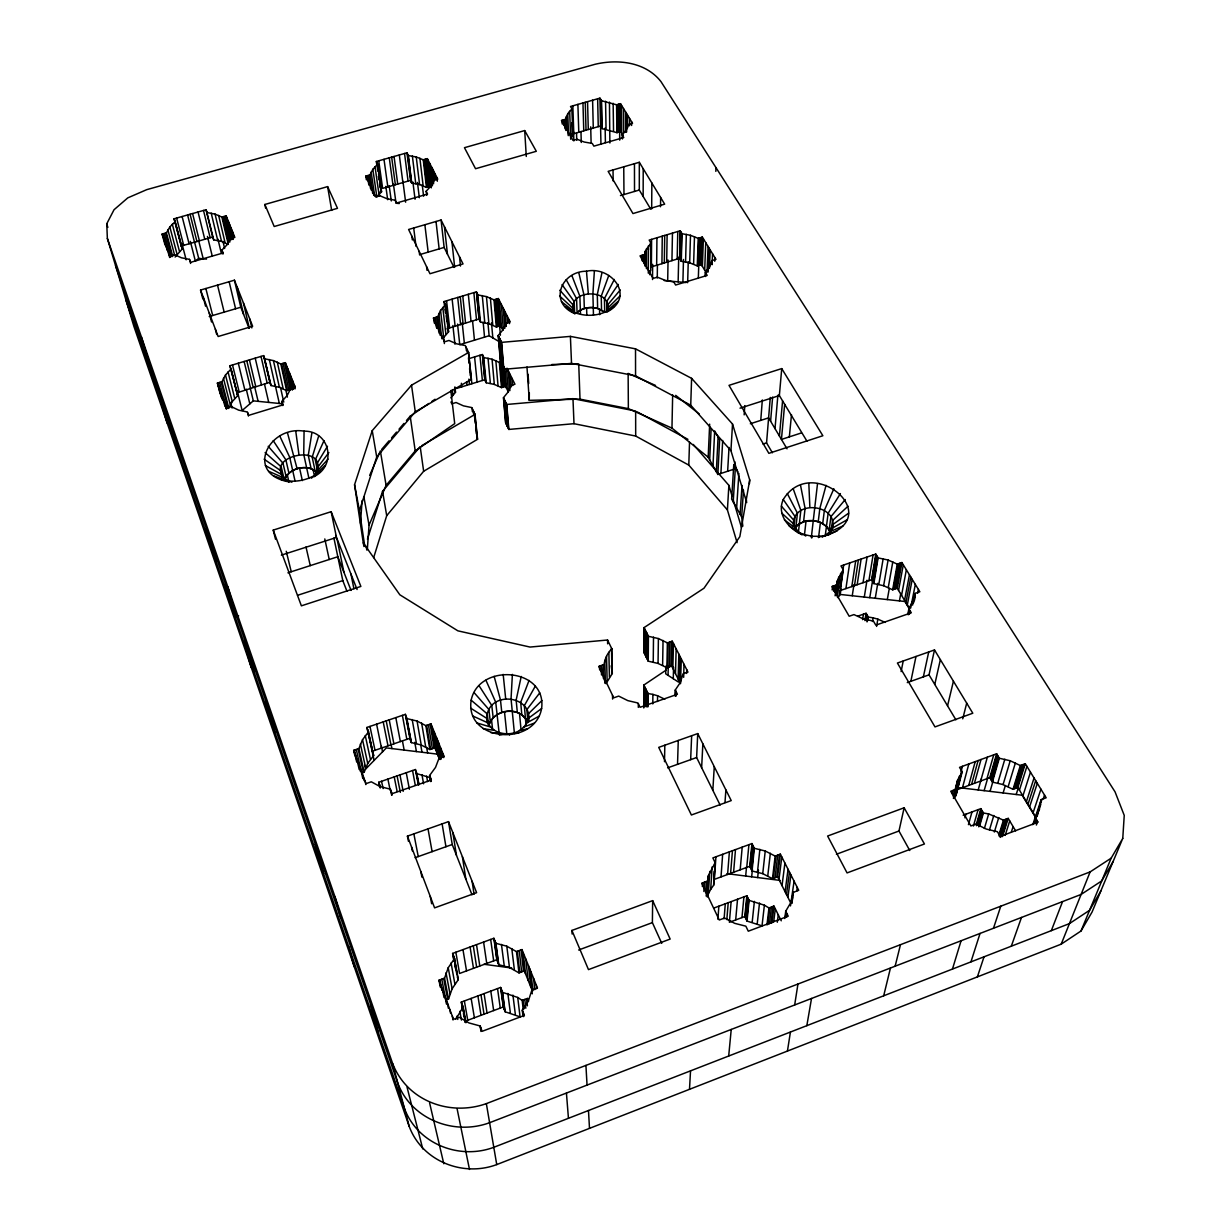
<?xml version="1.0" encoding="UTF-8"?>
<svg xmlns="http://www.w3.org/2000/svg" width="1231" height="1231" viewBox="0 0 1231 1231"><rect width="100%" height="100%" fill="white"/><g stroke="black" fill="none" stroke-linecap="round" stroke-linejoin="round"><path stroke-width="1.5" d="M650.722 209.132L639.304 190.036L639.32 162.277L608.145 171.355L632.965 213.563L664.663 204.161L639.32 162.277M642.12 260.726L642.12 255.248M643.151 196.452L643.213 168.724M643.551 262.126L643.567 254.802M644.198 263.757L645.09 251.493L650.907 243.046L649.168 240.091L680.189 230.797L681.974 233.721L681.297 261.264L689.683 262.834L697.269 265.896L701.347 264.65L702.347 237.121L698.208 238.368L690.499 235.29L681.974 233.721M645.044 266.142L645.09 251.493M643.782 707.979L643.859 685.036L666.186 670.064M644.075 627.595L643.982 652.568L648.245 661.185L658.046 663.432L666.879 667.725L671.664 666.063L672.28 641.197L667.387 642.874L658.4 638.55L648.414 636.289L644.075 627.595L703.978 588.233L739.831 536.67L749.71 479.905L732.522 424.049L691.607 378.348L635.519 348.85L570.399 336.386L501.617 342.356L498.201 335.524L503.079 329.677L505.818 323.184L510.173 321.86L498.34 298.533L494 299.841L486.46 296.594L477.936 294.948L476.397 291.87L444.022 301.564L444.437 305.18M644.121 706.763L644.213 685.744M644.336 653.292L644.444 628.318M646.429 268.65L646.506 248.508M644.875 706.394L644.967 687.298M645.121 654.861L645.229 629.903M645.644 706.025L645.736 688.852M645.906 656.431L646.029 631.503M645.983 706.732L646.075 689.56M646.26 657.154L646.398 632.226M648.46 245.677L648.306 273.144L650.722 270.528L650.907 243.046M646.29 705.44L646.383 690.176M646.567 657.785L646.706 632.857M646.952 706.809L647.044 691.545M647.244 659.17L647.398 634.257M649.676 274.698L649.691 270.897M650.584 249.908L650.63 242.584M647.629 706.255L647.721 692.915M647.937 660.555L648.106 635.642M647.921 706.871L648.014 693.53L643.859 685.036M648.245 661.185L648.414 636.289M651.599 239.368L651.399 266.865L679.558 258.341L680.189 230.797M651.676 208.87L651.861 183.019M652.522 279.545L652.645 264.342M606.991 312.012C635.75 297.117 611.761 265.588 586.479 271.22C561.028 271.159 548.241 302.964 575.092 313.751M656.662 265.265L656.939 237.768M652.784 703.917L652.892 694.392L648.014 693.53M653.23 662.032L653.507 637.15M657.277 278.068L657.416 264.773M660.524 206.731L660.632 197.514M661.739 943.315L652.384 922.619L652.661 900.63L571.907 930.436L572.138 934.037M288.808 481.844C244.338 473.827 268.635 425.264 304.072 431.142L303.734 454.377L308.95 478.459M618.07 301.38L606.544 311.305C615.346 287.962 565.86 288.269 573.923 311.428L561.474 301.626M661.924 263.68L662.278 236.167M657.492 701.47L657.585 695.761L652.892 694.392M658.046 663.432L658.4 638.55M664.309 262.957L664.709 235.429M666.694 262.234L667.125 234.706M667.694 280.914L668.048 260.018M662.617 665.325L663.047 640.459M671.941 260.649L672.465 233.105M665.848 666.14L665.694 673.803L678.496 682.097L678.62 678.266M664.494 761.697L664.832 745.201M666.879 667.725L667.387 642.874M734.384 469.057L717.842 474.458L708.179 457.209L671.957 428.126L672.665 394.859M667.617 667.464L668.156 642.613M668.064 675.342L668.264 665.756M677.173 259.064L677.773 231.52M669.264 666.894L669.833 642.043M678.143 281.853L678.712 257.156M679.82 258.802L680.466 231.243M680.42 259.803L681.082 232.259M670.926 666.325L671.51 641.459M681.02 260.803L681.697 233.259M672.849 668.433L673.495 643.598M682.897 282.284L683.482 259.479M673.265 678.712L673.572 667.217M685.575 261.849L686.313 234.305M675.48 673.649L676.158 648.86M675.111 695.669L675.265 690.037L680.42 682.343L683.02 673.803L687.96 672.095L672.28 641.197M675.45 696.331L675.604 690.699M687.652 282.715L688.252 261.803M676.219 695.915L676.327 692.161M689.683 262.834L690.499 235.29M678.112 678.897L678.85 654.153M679.312 681.282L680.081 656.569M677.527 764.343L678.266 740.462M693.607 264.188L694.484 236.644M681.297 658.97L680.512 683.682L671.664 666.063M737.092 542.686L727.413 509.926L688.791 465.103L689.529 442.16M746.709 502.571L730.937 450.654L690.729 405.199L691.607 378.348M697.269 265.896L698.208 238.368M683.667 677.327L684.005 664.309M697.915 265.696L698.854 238.168M698.331 277.96L698.777 264.65M699.316 265.281L700.27 237.737M700.716 264.85L701.701 237.306M686.59 673.449L686.729 669.664M541.609 708.533C546.995 667.633 478.905 662.509 471.165 700.193C464.687 741.77 534.577 747.171 541.609 708.533L527.853 718.719C523.744 740.985 483.598 737.831 487.245 713.888C492.554 690.622 532.7 696.115 528.653 721.089M702.393 266.373L703.393 238.829M704.686 270.158L705.732 242.63M705.209 276.021L705.348 272.374L709.656 266.788L711.795 260.603L715.98 259.341L702.347 237.121M705.501 276.498L705.64 272.836M707.056 272.113L708.056 246.431M527.853 718.719L528.053 714.103L541.902 700.547M708.164 272.005L709.133 248.17M709.441 268.235L710.195 249.908M690.653 759.665L691.653 735.723M711.641 264.265L711.795 260.603M715.827 171.355L715.98 167.647M712.072 264.727L712.549 253.74M714.734 261.249L714.903 257.587M708.179 457.209L709.672 424.141M709.687 459.886L711.118 428.665M720.135 805.059L696.623 757.542L697.731 733.584L658.723 747.371L691.391 814.999L731.229 800.596L697.731 733.584M712.995 465.81L714.672 430.958L719.643 439.682L717.842 474.458M716.319 471.75L718.088 436.943M701.639 767.698L702.855 743.847M720.904 473.458L722.689 440.498M512.388 674.403L511.05 698.885L514.435 733.538M689.498 1089.312L690.529 1070.862M702.378 886.582L702.593 882.889M727.644 471.258L729.029 447.438M703.87 891.475L704.424 882.212M727.413 509.926L728.875 485.337L693.284 444.468M730.937 450.654L732.522 424.049M705.563 892.66L706.24 881.534M706.163 896.076L708.071 876.226L715.165 862.7L712.857 857.915L751.956 843.558L754.326 848.313L752.049 870.994L762.743 873.656L772.468 878.688L777.577 876.795L780.377 854.16L775.161 856.084L765.236 850.99L754.326 848.313M712.826 790.302L714.272 766.682M706.917 894.829L708.071 876.226M734.615 465.38L734.845 461.717M707.256 896.968L708.364 893.798L709.764 871.425M733.199 501.863L735.384 467.318M708.364 893.798L710.702 889.336L712.149 866.886M1122.764 838.388L1124.242 815.399L1115.055 791.856L660.955 81.585C645.613 61.996 618.085 58.873 595.235 64.243L146.735 189.651L127.793 197.868L114.037 209.732L106.758 223.765L107.359 238.46L133.887 326.353L409.169 1126.334C421.971 1161.033 462.718 1177.328 496.739 1164.588L1061.199 944.162L1081.003 931.005L1092.051 912.063L1122.764 838.388L1111.162 858.161L1081.003 931.005M594.373 271.174L592.896 293.717L593.465 315.059M736.63 507.972L738.892 473.489M744.17 414.862L744.786 405.599M714.18 871.333L713.657 885.197L710.702 889.336M714.565 865.701L714.811 861.946M713.657 885.197L715.165 862.7M715.919 856.791L714.395 879.349L749.725 866.301L751.956 843.558M740.077 514.127L742.031 485.429M742.847 526.145L741.647 516.928L743.493 490.169M367.33 549.488L369.054 525.129L363.853 496.77M724.982 802.489L725.89 789.917M749.448 483.66L749.71 479.905M717.904 919.311L718.858 906.185M721.012 876.918L722.659 854.314M360.452 523.283L362.114 500.555M760.758 420.387L762.328 399.983M724.105 918.803L725.29 903.785M727.598 874.472L729.383 851.837M726.829 919.603L728.213 902.708M730.599 873.364L732.445 850.713M772.376 452.777L766.559 442.898L770.283 397.428M770.606 421.202L772.622 397.074M731.122 901.615L729.383 922.296L744.817 916.526L746.848 895.768L714.042 907.986M733.599 872.271L735.492 849.605M775.007 428.588L777.884 395.243M781.731 368.592L822.862 435.743L768.867 453.347L728.998 385.349L781.731 368.592L779.361 395.566L740.016 408.169M735.676 919.942L737.538 899.23M740.17 869.84L742.201 847.143M779.423 436.036L782.577 400.891M1037.194 816.215L1041.18 799.658L1046.181 797.78L1025.3 763.728L1020.345 765.544L1010.22 760.758L999.326 758.25L996.618 753.772L959.534 767.375L962.18 771.899L955.948 795.565L954.24 798.18M784.655 404.307L781.439 439.436L801.489 432.912M728.69 1056.029L731.229 1029.455M745.678 876.041L746.555 866.732M741.954 917.587L743.939 896.845M746.74 867.409L748.91 844.681M789.348 436.867L791.487 414.662M745.155 917.233L747.202 896.491M750.094 867.039L752.326 844.297M745.909 918.803L747.971 898.076M750.879 868.655L753.141 845.928M746.678 920.373L748.74 899.661M751.679 870.255L753.957 847.559M749.094 900.384L764.389 905.2L762.02 925.85L747.017 921.08L749.094 900.384L746.848 895.768M751.664 876.795L752.418 869.363M793.441 526.16C790.687 498.37 840.681 503.679 832.064 530.207M752.203 922.081L754.388 901.384M757.48 872.01L759.866 849.344M794.118 526.052L795.118 516.635L783.27 499.509C811.968 452.362 889.351 518.205 821.816 536.854L837.018 530.946M757.665 877.565L758.45 870.117M794.487 528.684L796.026 526.391L797.426 513.173L787.317 493.569M798.35 533.038L800.827 510.357L793.195 488.738M757.234 923.681L759.512 903M762.743 873.656L765.236 850.99M817.522 483.568L811.321 537.639M796.026 526.391L803.597 521.605L805.074 508.357L800.535 485.337M804.551 534.192L806.043 520.944C815.322 519.236 826.847 522.929 830.263 532.438M767.759 875.887L770.344 853.252M766.959 924.835L768.975 907.955L773.96 906.093L781.254 920.803M772.468 878.688L775.161 856.084M767.729 924.543L769.76 907.662M773.268 878.395L775.976 855.791M953.41 798.427L957.61 780.131L962.18 771.899M769.421 923.912L771.468 907.032M775.022 877.734L777.761 855.13M818.246 521.605L819.861 508.372L826.063 485.337M771.114 923.265L773.176 906.385M776.776 877.088L779.562 854.468M818.553 537.593L820.415 522.452L813.337 520.59L803.597 521.605M771.868 922.988L773.96 906.093M314.397 476.412C337.048 465.103 329.923 430.773 304.072 431.142M822.708 523.606L824.37 510.357L833.864 488.738M773.668 921.927L775.299 908.801M778.961 879.55L781.793 856.945M313.92 476.582C335.817 439.421 254.248 456.209 289.07 481.69M825.232 535.87L828.14 513.189L840.404 493.585M777.315 922.265L778.269 914.787M782.024 885.628L784.916 863.116M829.202 529.869L830.91 516.651L845.251 499.54M831.033 531.838L832.51 520.528L848.051 506.203M785.101 891.736L788.055 869.301M786.501 894.522L789.486 872.117M784.747 918.511L785.732 911.202L790.994 902.231L793.441 892.275L798.719 890.29L780.377 854.16M787.902 897.322L790.918 874.933M785.378 917.449L786.117 911.971M786.486 917.326L786.978 913.679M832.156 589.895L832.664 586.248M833.525 591.157L834.279 585.694M790.487 905.908L794.087 881.181M834.895 592.419L835.895 585.14M791.81 902.862L792.579 897.337M791.902 903.354L793.441 892.275M835.11 595.804L837.342 580.817L843.235 569.799L840.958 565.921L875.78 554.058L878.103 557.905L873.841 583.602L883.627 585.725L892.644 589.787L897.214 588.203L901.908 562.521L897.261 564.121L888.09 560.028L878.103 557.905M836.126 595.142L838.696 576.908M837.311 596.958L840.665 573.231M796.749 891.136L797.273 887.443M839.742 591.126L839.573 595.389L837.896 597.65M840.265 587.479L842.881 569.199M840.281 588.787L843.681 564.998M839.573 595.389L843.235 569.799M841.035 588.849L840.234 594.45L904.908 601.497L909.278 608.714M913.479 602.944L915.141 593.388L919.834 591.757L901.908 562.521M845.912 588.587L849.682 562.952M851.806 586.572L855.683 560.905M852.252 595.758L853.96 584.54M854.483 585.648L858.392 559.982M857.161 584.74L861.115 559.043M787.44 1051.059L790.425 1032.04M794.672 1004.973L797.95 984.031M863.023 582.725L867.101 557.012M311.889 432.804L308.273 455.347L311.104 468.626L317.044 472.273M864.285 597.081L866.993 580.247M862.577 619.639L863.47 614.177M868.901 580.709L873.071 554.981M864.87 620.562L866.07 613.269L857.73 616.162M873.841 583.602L871.563 579.786L875.78 554.058M865.516 619.331L866.424 613.854M871.917 580.386L876.149 554.658M869.763 597.666L872.548 580.847M866.285 620.624L867.178 615.161M872.702 581.694L876.949 555.981M867.039 621.917L867.947 616.454M873.487 583.002L877.749 557.304M867.686 620.686L868.286 617.054L866.07 613.269M875.256 598.266L877.78 583.309M872.517 621.486L873.133 617.839L868.286 617.054M878.811 584.417L883.166 558.705M806.828 1025.669L811.521 998.464M837.342 580.817L836.634 584.894L831.925 586.51L849.175 616.239L853.945 614.592L863.239 618.87L873.425 621.101L875.81 625.148L911.309 612.776L908.878 608.776L914.556 597.512M876.58 626.425L877.841 619.147L873.133 617.839M883.627 585.725L888.09 560.028M888.259 587.526L892.798 561.844M887.32 599.589L889.305 588.372M892.644 589.787L897.261 564.121M893.352 589.541L897.984 563.875M894.922 588.987L899.584 563.321M896.491 588.449L901.184 562.767M898.568 590.449L903.292 564.783M899.415 600.897L900.8 593.419M901.554 595.389L906.355 569.768M904.57 600.359L909.432 574.785M905.939 602.621L910.817 577.062M907.309 604.883L912.233 579.339M907.832 614.192L908.878 608.776M908.201 614.808L909.263 609.391M909.386 614.377L910.094 610.776M910.694 608.068L915.325 584.386M912.586 605.098L913.294 601.482M913.356 602.467L915.141 593.388M914.448 600.405L915.172 596.773M901.123 671.603L903.215 660.985M917.711 593.096L918.418 589.449M910.863 681.312L915.987 656.477M601.974 272.605L597.297 294.563L597.635 308.381L604.713 312.366L604.436 298.548L614.331 279.452M521.221 676.465L516.158 700.085L517.312 712.395L521.806 714.688L527.083 720.581M923.358 676.865L928.713 651.968M671.957 428.126L628.364 408.63L580.016 399.152L529.268 400.337L529.315 392.781M955.887 719.796L929.036 674.85L934.498 649.937L897.414 663.032L934.991 726.905L972.798 713.226L934.498 649.937M909.786 850.544L898.969 831.017L904.139 807.782L827.617 836.034L847.066 872.917L924.435 843.989L904.139 807.782M934.775 684.451L940.361 659.631M947.547 705.825L953.425 681.205M883.689 995.802L890.459 968.012M811.86 537.885L812.26 536.285L821.139 536.301L829.586 534.469M453.87 960.503L452.608 953.425L493.877 938.268L495.878 943.315L506.787 946.193L516.466 951.609L521.975 949.578L537.455 987.97L531.884 990.047L528.468 1000.618L522.283 1010.143L522.944 1015.713M895.137 966.197L900.477 944.685M604.113 679.835C602.544 668.91 603.498 656.908 611.807 648.783L607.56 640.012L530.022 647.06L457.886 630.841L399.829 594.788L363.268 542.886L354.559 484.722L372.239 430.635L411.523 385.195L468.611 352.451L465.272 345.557L456.593 343.818L448.961 340.464L444.545 341.803L433.297 318.106L437.667 316.798L440.56 310.397L445.514 304.673L444.022 301.564M962.734 718.827L966.704 703.147M952.332 793.933L953.271 790.317M953.348 796.457L957.61 780.131M953.856 797.657L959.565 775.853M960.996 771.791L962.442 766.313M961.765 771.191L955.948 795.565M826.093 534.823L829.494 531.961L832.802 524.56L848.605 513.158M962.473 787.732L968.828 763.959M968.735 785.409L975.214 761.62M971.582 784.362L978.106 760.558M441.76 979.199L445.791 1000.064L448.53 999.049L452.116 988.785L458.286 979.661L454.547 958.503L452.608 953.425M964.904 817.83L965.904 814.199M974.429 783.316L980.999 759.496M448.53 999.049L444.56 978.168L448.222 967.751L454.547 958.503M968.428 824.647L971.998 811.921M980.676 781.008L987.37 757.157M978.199 789.963L981.292 778.931M973.413 826.032L978.091 809.659M986.923 778.7L993.725 754.834M789.148 525.914L802.335 534.793C789.071 529.115 776.361 514.527 783.27 499.509M984.123 790.671L987.801 777.807M976.152 825.016L980.861 808.629L963.134 815.23M1025.3 763.728L1017.852 787.517L1013.005 789.317L1003.08 784.578L992.401 782.085L989.755 777.653L996.618 753.772M976.537 825.693L981.261 809.306M990.17 778.346L997.033 754.465M977.937 825.355L982.138 810.814M991.078 779.869L997.972 756.003M978.799 826.847L983.015 812.306M991.986 781.393L998.895 757.542M979.722 825.709L983.415 812.999L980.861 808.629M992.401 782.085L999.326 758.25M990.047 791.379L993.263 780.362M984.385 828.463L988.678 813.937L1003.465 820.138L1008.204 818.369L1015.637 830.848M997.802 783.039L1004.835 759.204M989.462 829.971L993.817 815.461M1003.08 784.578L1010.22 760.758M1003.111 792.949L1005.342 785.593M952.455 969.074L961.088 940.761M994.356 832.033L998.772 817.538M1008.158 786.671L1015.406 762.881M318.691 436.02L312.197 457.224L315.013 470.504M373.685 557.581L386.703 515.681L423.649 471.273L477.582 439.267L475.012 414.385L471.781 407.569L463.425 405.845L456.07 402.506L451.823 403.83L450.961 401.983M998.987 834.618L1003.465 820.138M1013.005 789.317L1020.345 765.544M999.157 836.157L1004.204 819.861M1013.759 789.04L1021.115 765.267M1000.203 837.372L1005.835 819.246M1015.421 788.409L1022.823 764.636M1001.803 836.757L1007.466 818.646M1017.098 787.794L1024.531 764.005M1002.542 836.495L1008.204 818.369M1016.206 794.518L1018.376 787.578M367.454 539.209L382.564 491.323L420.186 446.607L423.649 471.273M1005.173 835.403L1009.728 820.923M1019.437 790.117L1026.916 766.359M1011.374 832.002L1013.098 826.586M1022.915 795.857L1030.47 772.16M364.745 546.072L359.437 510.696L376.717 456.978L415.278 411.831L471.381 379.317L468.334 351.881M970.936 961.888L980.045 933.437M1026.408 801.627L1034.055 777.992M361.622 773.099L364.176 772.222L367.73 763.42L373.67 755.603L366.946 727.444L405.399 714.334L411.431 742.616L421.217 745.001L429.85 749.556L434.882 747.817L430.973 723.874L425.849 725.644L417.063 721.043L407.092 718.642M1027.993 804.258L1035.686 780.654M1029.593 806.89L1037.318 783.316M364.176 772.222L358.883 748.586L362.529 739.693L368.592 731.783M565.86 130.471C564.306 122.7 565.291 114.083 572.061 109.082L570.522 106.482L599.928 98.141L601.497 100.727L602.051 128.609L616.9 132.656L620.778 131.548L620.516 103.666L616.577 104.789L601.497 100.727M977.383 976.891L984.031 956.795M993.479 928.251L1000.788 906.185M1033.101 812.706L1040.918 789.194M1032.794 824.647L1041.18 799.658M1033.825 823.601L1041.965 799.365M1036.533 816.999L1040.764 804.443M1043.319 798.704L1044.534 795.088M1035.394 823.431L1036.61 819.861M1036.379 825.032L1037.579 821.477M1011.313 946.193L1021.484 917.449M608.791 275.436L601.236 296.209L601.544 310.027M471.165 700.193L487.245 713.888L488.692 726.121C491.554 714.011 506.203 708.287 517.312 712.395M529.053 680.42L520.682 702.393L521.806 714.688M1051.336 930.651L1062.553 901.6M1061.199 944.162L1090.127 871.902L1111.162 858.161M372.67 193.298L369.977 174.94L372.839 169.293L377.655 164.215L376.332 161.492L406.938 152.813L408.292 155.537L411.754 183.127L419.571 184.573L426.465 187.404L430.496 186.235L431.296 187.835L428.126 160.23M605.991 683.682L612.299 673.542L611.807 648.783M455.762 1019.253L463.133 1007.02L461.286 1002.096L500.602 987.447L502.51 992.34L505.156 1011.79L520.067 1016.852L517.728 997.464L502.51 992.34M1039.595 809.059L1035.179 817.522L1038.025 822.2L1000.172 836.449L997.387 831.71L986.246 829.048L975.968 824.031L970.874 825.939L950.747 791.256L955.779 789.394M231.074 369.008L237.721 395.628L232.259 401.598L228.812 408.277L221.965 381.733L225.488 375.009L231.074 369.008L229.828 365.761L263.649 355.621L271.005 385.549L279.391 387.303L286.654 390.689L291.101 389.335L285.33 362.653L280.822 364.007L273.436 360.606L264.927 358.852M369.054 525.129L386.103 485.353L415.216 450.915L454.716 423.633L450.838 390.504M369.685 475.381L380.364 450.931L386.103 485.353M488.692 726.121C492.769 708.579 521.205 705.594 527.868 722.643M324.015 440.606L315.274 459.902L317.706 471.504M284.915 478.89C289.162 469.303 301.549 465.61 311.104 468.626M172.709 256.433L166.4 232.859L169.847 226.935L175.202 221.642L174.11 218.779L206.008 209.747L207.131 212.594L215.056 214.102L221.888 217.071L226.15 215.871L234.844 237.398L230.536 238.645L227.227 244.63L221.934 250.047L222.965 254.125M535.393 686.006L524.329 705.655L526.052 725.367M316.782 472.242C307.042 463.441 289.07 467.903 284.315 480.105L281.237 466.872L265.111 452.608M1113.178 861.361L1101.745 880.888L1081.095 894.445L489.599 1122.703C454.116 1135.828 411.354 1119.425 397.798 1083.142L115.545 265.588M1100.776 891.106L1089.573 910.294L1069.416 923.619L493.785 1147.307C459.163 1160.217 417.586 1143.861 404.476 1108.515L126.27 301.103L126.008 295.64M327.492 446.238L317.259 463.179L318.306 468.149M175.11 257.048L182.311 248.877L175.202 221.642M618.254 284.392L606.683 301.441L606.883 311.797M450.838 397.89L455.516 392.274L454.901 386.888M443.729 337.448L448.607 331.755L445.514 304.673M318.044 466.857L328.877 452.562M539.763 692.868L526.837 709.641L527.76 720.15M377.655 164.215L381.579 191.774L376.855 196.837L372.839 169.293M430.496 780.916L429.573 775.515L435.528 767.39L438.975 758.358L444.16 756.573L430.973 723.874M620.255 289.962L607.837 304.673L607.929 309.843M381.61 449.484L389.058 440.806M391.55 437.897L396.52 432.112M399.013 429.219L403.983 423.418M406.461 420.525L410.2 416.186L428.85 403.476M317.552 470.673L328.046 459.132M688.791 465.103L635.688 436.051L574 423.695L508.834 429.434L505.572 422.71L503.448 397.705L508.157 391.935L510.757 385.534L514.958 384.226L507.003 368.192M622.44 138.98L622.147 134.856L626.379 129.901L628.579 124.439L632.549 123.3L620.516 103.666M311.335 478.213L320.106 471.288M607.775 308.042L620.193 295.748M282.776 405.553L281.776 401.506L287.285 395.366L290.654 388.565L295.225 387.18L285.33 362.653M794.657 528.145L799.381 523.59L806.043 520.944M426.788 195.375L426.141 191.267L430.881 186.096L433.62 180.372L437.759 179.187L427.326 158.63L423.233 159.799L416.247 156.968L408.292 155.537M315.828 474.366L325.061 465.533M282.561 403.799L253.324 400.86L242.153 410.508L237.106 390.304M576.862 312.997C582.14 307.519 590.557 306.473 597.635 308.381M206.516 259.095L198.699 258.387L195.36 261.049L190.343 241.384M614.007 306.473C602.313 316.644 584.386 317.921 570.83 310.797M431.958 401.368L435.066 399.244M421.787 445.653L475.012 414.385M831.771 528.453L846.851 519.897M526.283 723.182L538.901 716.273M829.494 531.961L842.912 525.976M313.52 475.997C303.565 481.29 291.67 482.737 280.853 479.351M818.353 537.362L821.139 536.301M107.359 238.46L392.627 1063.507C406.984 1100.837 449.669 1116.671 486.353 1103.622L1090.127 871.902M523.406 727.198L533.931 723.228M500.602 987.447L503.279 1006.973L464.718 1021.407L465.01 1022.161M517.728 997.464L522.175 1000.403L527.422 998.433L528.561 1001.295M578.647 950.009L652.384 922.619M836.418 854.252L898.969 831.017M493.877 938.268L496.816 959.718L498.77 964.689L509.465 967.52L518.959 972.875L524.344 970.874L521.975 949.578M440.329 987.185L438.959 980.23L444.56 978.168M707.071 881.227L701.762 883.181L719.258 920.003L724.613 918.003L734.676 923.342L745.848 926.174L748.279 931.205L788.225 916.172L785.732 911.202M496.816 959.718L459.563 973.475L455.855 952.24M957.78 789.471L989.755 777.653M604.698 312.382C597.004 305.857 584.771 306.042 577.077 312.474L576.57 298.671L566.183 279.668M415.093 857.699L452.223 844.497L448.515 821.631L407.43 836.141L408.461 841.388M667.633 767.852L696.623 757.542M907.278 682.59L929.036 674.85M379.702 786.594L378.671 782.285L415.432 769.544L419.063 784.716M354.913 755.819L353.666 750.371L358.883 748.586M603.713 664.694L598.758 666.386L613.7 697.823L618.701 696.1L627.81 700.624L637.997 703.009L640.074 707.286L677.389 694.284L675.265 690.037M372.054 751.31L409.754 738.354L411.431 742.616M840.019 590.618L871.563 579.786M297.548 595.312L342.803 580.601L333.909 538.024M763.005 444.052L766.559 442.898M238.676 615.9L235.136 617.054L225.488 584.079M287.916 572.83L337.817 556.735L351.066 590.449M750.356 423.741L768.606 417.863L787.024 448.807M281.376 555.119L336.494 537.455L331.154 511.696L273.236 530.099L275.513 539.24M456.486 388.488L484.752 379.748L482.352 354.528L469.242 358.544M484.752 379.748L486.23 382.779L494.323 384.426L501.494 387.611L505.587 386.349L503.956 366.546M482.352 354.528L483.845 357.575L492.061 359.221L499.34 362.422L501.432 361.791L503.541 386.98M476.397 291.87L478.982 319.029L480.49 322.091L488.892 323.753L496.324 326.969L500.571 325.676L498.34 298.533M499.386 341.756L489.122 335.74L459.763 344.68L457.547 324.092M447.13 328.662L478.982 319.029M220.164 393.72L217.395 383.103L221.965 381.733M644.228 254.617L640.028 255.879L653.122 278.437L657.354 277.144L665.14 280.345L673.819 281.976L675.619 285.038L707.194 275.405L705.348 272.374M209.208 316.536L240.799 307.242L249.047 328.215M420.833 254.294L444.129 247.431L441.083 220.01L408.6 229.474L429.973 273.728L463.025 263.926L441.083 220.01M620.455 195.575L639.304 190.036M200.545 290.054L234.429 280.191L252.647 326.277L218.149 336.509L200.545 290.054L202.853 299.056M174.11 218.779L181.234 246.031L212.609 237.044L213.717 239.876L221.534 241.399L228.274 244.369L221.888 217.071M571.523 134.317L600.513 126.008L602.051 128.609M264.865 204.469L327.615 186.62L337.494 208.331L274.19 226.504L264.865 204.469L265.619 208.116M524.698 130.563L464.456 147.689L475.551 168.724L536.316 151.29L524.698 130.563L526.283 156.46M165.031 244.969L162.092 234.09L166.4 232.859M366.376 179.788L365.838 176.125L369.977 174.94M565.414 119.345L561.444 120.469L573 140.38L577 139.226L584.202 142.027L592.28 143.442L593.881 146.15L623.763 137.533L622.147 134.856M500.078 734.953L503.971 733.938M519.451 730.475L527.053 728.921M498.201 335.524L500.478 362.483L503.848 369.3L571.523 363.391L635.565 375.824L690.729 405.199M503.448 397.705L506.757 404.46L572.969 398.659L635.642 411.046L635.688 436.051M551.827 364.514L578.724 363.884L580.016 399.152M491.092 732.799L498.801 732.691M514.65 732.784L518.713 732.953M399.306 203.53L396.028 203.238L393.443 184.188M664.217 280.591L686.067 282.561M959.595 787.717L1022.161 795.226L1036.117 818.292M438.128 754.218L386.349 747.909L365.653 769.083L364.853 765.42M726.875 873.641L780.316 880.442M483.998 964.273L511.696 968.012M221.934 250.047L223.088 252.986L190.636 262.341L189.512 259.372L181.434 257.787L174.556 254.694L170.201 255.956L162.092 234.09M483.168 728.69L494.247 730.337M983.415 812.999L988.678 813.937M417.063 773.73L429.542 777.423M429.573 775.515L431.342 780.008L392.058 793.687L390.335 789.163L380.164 786.624L371.285 781.808L366.007 783.639L353.666 750.371M522.283 1010.143L524.375 1015.421L482.137 1031.316L480.121 1025.977L468.949 1022.93L459.148 1017.237L453.485 1019.36L438.959 980.23M795.688 530.9L803.566 534.439L812.26 536.285M476.859 722.92L490.6 727.013M274.005 476.012L286.438 480.413M288.808 481.09L291.885 482.213M877.841 619.147L885.212 622.424M657.585 695.761L664.802 699.223M268.712 471.304L283.376 477.69M655.554 385.457L628.133 373.393L628.364 408.63M472.612 715.919L488.138 722.982M637.319 411.97L687.914 439.329M265.342 465.549L281.422 474.381M764.389 905.2L768.975 907.955M470.657 708.164L486.984 718.504L487.614 723.736M820.415 522.452L826.432 526.422L830.171 531.869M264.111 459.178L280.699 470.688L282.238 477.289M565.306 306.657L574.585 313.243M803.566 534.439L805.766 536.039M784.393 519.851L795.811 528.422L798.565 531.93M675.665 395.351L699.377 414.093M781.747 513.112L794.272 524.529L795.811 528.422M559.597 296.009L572.815 308.181M559.813 290.224L572.923 304.811L573.184 311.705M781.377 506.172L794.026 520.498L794.272 524.529M474.027 692.561L488.876 709.441L490.307 721.705M268.22 446.299L283.007 463.21L286.084 476.443M562.059 284.653L574.2 301.58L574.662 313.643M273.22 440.652L285.9 459.917L288.931 473.181M479.074 685.744L491.785 705.486L493.169 717.765M620.778 131.548L623.055 135.302M701.347 264.65L706.209 272.682M897.214 588.203L909.586 608.637M1017.852 787.517L1035.748 817.076M778.961 394.889L806.936 441.144M679.558 258.341L681.297 261.264M571.769 134.718L573.046 136.918L571.815 108.682M738.015 471.95L733.784 464.533L731.645 499.094L741.647 516.928M500.571 325.676L502.802 330.123M777.577 876.795L790.994 903.477M426.141 191.267L427.542 194.083L396.413 203.053L395.043 200.222L386.965 198.714L379.917 195.775L375.747 196.975L365.838 176.125M444.129 247.431L454.039 267.45M411.754 183.127L410.415 180.434L382.626 188.374L378.733 160.815M749.725 866.301L752.049 870.994M505.587 386.349L508.388 392.043L506.495 368.669M744.817 916.526L747.017 921.08M380.918 190.42L381.579 191.774M447.361 329.154L448.607 331.755M612.299 673.542L611.207 665.786M454.793 390.75L455.516 392.274M476.736 437.467L477.582 439.267M279.791 436.066L289.685 457.24L295.117 481.306M652.661 900.63L670.156 939.068L588.48 969.613L571.907 930.436M485.937 680.235L495.739 702.27L499.34 734.999M434.882 747.817L439.205 758.604M524.344 970.874L531.9 989.693L529.669 968.643M331.154 511.696L360.868 586.433L301.38 605.837L273.236 530.099M335.617 535.254L357.082 589.526M448.515 821.631L476.612 892.675L434.589 907.878L407.43 836.141M281.776 401.506L283.099 404.861L248.647 415.37L247.354 411.985L238.691 410.154L231.243 406.615L226.627 408.015L217.395 383.103M452.223 844.497L472.012 894.814M271.005 385.549L269.743 382.333L236.691 392.904M342.803 580.601L347.004 591.357M503.279 1006.973L505.156 1011.79M571.907 275.606L579.878 296.302L580.478 313.874M181.234 246.031L182.311 248.877M237.721 395.628L229.828 365.761M372.301 751.972L373.67 755.603M457.332 977.152L458.286 979.661M378.671 782.285L380.271 786.517M130.901 310.058L141.503 345.311M728.875 485.337L732.168 496.339M733.261 500.001L741.477 527.484M141.319 336.679L149.32 363.407M159.768 398.321L167.185 423.125M106.758 223.765L107.851 227.396M166.893 414.324L177.187 448.884M287.469 432.82L297.086 468.626M206.316 528.514L216.179 562.059M244.723 639.781L254.109 672.126M227.704 586.51L235.013 611.622M244.523 644.305L251.247 667.417M265.665 700.424L274.744 732.03M315.305 844.22L323.584 873.779M334.878 896.507L340.925 918.418M348.742 946.793L354.251 966.766M164.108 239.506L166.062 246.754M164.246 233.475L170.586 257.033M168.155 250.447L169.616 255.863M165.493 243.261L169.693 257.525M162.769 233.89L167.17 250.216M370.562 1004.265L377.809 1031.132M494.154 676.358L500.478 700.008L501.786 712.318M167.878 229.843L174.633 255.232M165.739 233.059L172.048 256.617M169.847 226.935L177.049 254.155M172.309 224.196L179.464 251.416M392.627 1063.507L409.169 1126.334M174.279 219.226L182.142 248.431M219.672 382.426L226.566 408.954M176.618 218.072L183.696 245.323M224.304 401.737L226.135 408.784M221.98 395.49L224.996 406.261M221.272 393.551L222.642 398.844M181.973 243.738L186.158 259.803M218.102 382.887L222.442 399.89M218.102 385.041L221.334 397.413M189.512 259.372L190.62 263.449M221.257 381.949L228.104 408.492M230.689 402.506L232.09 408.015M203.253 297.194L205.546 306.18M182.111 216.518L189.097 243.769M223.457 378.302L230.259 404.861M407.061 1087.219L422.741 1148.908M225.488 375.009L232.259 401.598M209.255 313.043L211.547 322.014M228.043 371.9L234.752 398.505M194.621 242.276L198.699 258.387M187.589 214.963L194.498 242.23M205.854 288.516L212.686 315.505M215.348 329.123L216.702 334.478M230.874 368.5L237.537 395.12M198.73 240.907L203.207 258.802M190.082 214.256L196.945 241.522M232.49 364.961L239.106 391.596M192.575 213.548L199.391 240.83M217.518 285.115L224.165 312.135M198.053 211.994L204.777 239.291M247.554 412.523L248.431 416.032M203.515 210.455L210.162 237.752M286.254 551.273L291.239 571.753M246.246 389.15L249.831 403.876M207.439 236.444L212.255 256.125M238.306 363.222L244.831 389.873M206.562 211.163L213.717 239.876M206.008 209.747L212.778 237.491M244.123 361.468L250.555 388.134M250.216 387.98L253.324 400.86M254.617 386.626L258.125 401.352M229.151 281.73L235.598 308.766M217.949 239.137L221.365 253.463M246.769 360.683L253.155 387.35M211.209 213.148L217.749 240.445M222.949 241.353L224.642 248.508M215.056 214.102L221.534 241.399M249.416 359.883L255.756 386.565M237.229 287.269L243.569 314.29M234.429 280.191L240.799 307.242M218.641 215.41L225.073 242.707M224.027 216.471L229.951 241.938M243.446 302.995L249.308 328.154M429.573 1102.822L443.806 1163.772M222.549 216.887L228.504 242.353M255.217 358.144L261.464 384.841M578.816 272.728L583.879 294.609L584.325 308.427M228.304 221.211L232.505 239.399M226.827 217.533L231.874 239.368M226.15 215.871L231.628 239.522M249.755 318.952L251.832 327.908M225.488 216.056L230.966 239.706M264.465 384.01L268.727 402.414M305.996 546.964L310.274 565.614M232.644 231.982L233.905 237.429M261.018 356.405L267.158 383.118M231.151 228.258L233.244 237.352M229.797 224.904L233.151 239.445M287.3 474.843L288.946 482.029M356.728 758.619L359.19 769.467M354.482 750.094L356.959 760.989M264.28 357.236L270.82 385.041M354.62 752.941L356.698 762.02M263.649 355.621L269.943 382.841M356.282 749.479L362.806 778.515M359.806 766.898L360.621 770.514M358.837 764.313L360.483 771.529M358.067 748.863L363.376 772.499M365.038 781.008L365.838 784.593M275.19 385.072L279.345 403.476M269.297 359.514L275.313 386.211M362.899 775.253L364.114 780.639M280.483 387.396L283.761 402.122M273.436 360.606L279.391 387.303M277.298 362.114L283.192 388.796M299.548 468.011L302.349 480.598M360.375 744.047L365.638 767.729M280.822 364.007L286.654 390.689M285.777 389.719L287.392 397.09M362.529 739.693L367.73 763.42M283.084 363.33L288.885 390.012M281.53 363.807L287.362 390.473M324.799 538.932L329.231 559.505M287.792 368.731L292.378 390.058M286.1 364.545L291.47 389.458M284.638 362.868L290.408 389.55M365.268 735.584L370.423 759.358M294.44 385.241L295.194 388.781M368.331 731.106L373.408 754.926M367.761 729.614L372.855 753.449M379.471 784.393L380.241 788.04M366.946 727.444L371.916 750.141M372.547 753.064L374.132 760.419M292.732 380.995L294.255 388.088M291.024 376.763L293.686 389.181M290.254 374.855L293.301 389.042M289.485 372.931L292.916 388.919M313.028 469.411L314.567 476.612M369.962 726.413L375.009 750.295M381.548 781.285L383.103 788.579M337.002 538.747L343.926 572.292M391.196 791.425L391.935 794.995M390.335 789.163L391.704 795.226M381.41 746.263L382.549 751.802M376.594 724.151L381.502 748.063M387.888 779.085L390.135 790.04M457.101 1108.777L469.488 1169.45M350.943 574L353.913 588.741M383.21 721.905L387.996 745.832M394.212 776.899L397.136 791.518M411.585 847.128L412.323 850.883M391.181 744.878L391.92 748.586M386.211 720.874L390.935 744.817M397.09 775.899L400.337 792.364M442.56 989.909L444.022 997.449M389.211 719.858L393.889 743.816M399.952 774.899L403.168 791.364M439.836 979.907L441.867 990.34M440.083 983.246L440.76 986.723M446.176 999.664L446.899 1003.403M413.862 833.879L418.248 856.576M420.833 871.563L421.91 877.134M445.037 996.618L446.484 1004.111M449.823 1009.482L450.531 1013.19M443.683 978.491L447.684 999.357M447.315 1002.726L448.392 1008.327M430.265 896.43L431.65 903.754M363.268 542.886L363.945 546.533M395.813 717.611L400.367 741.585M406.261 772.714L409.384 789.194M452.331 1016.267L453.039 1019.96M354.559 484.722L359.437 510.696M366.13 546.379L366.823 550.072M402.414 740.831L404.153 750.079M446.037 972.844L449.977 993.802M402.399 715.365L406.83 739.369M412.57 770.529L415.262 785.209M448.222 967.751L452.116 988.785M457.132 1015.975L457.778 1019.453M406.83 717.965L411.169 741.939M416.817 773.083L418.802 784.07M406.245 716.488L410.6 740.477M416.247 771.637L418.571 784.47M451.069 962.95L454.885 984.046M459.84 1011.328L461.425 1020.053M405.399 714.334L410.015 739.015M415.432 769.544L418.355 784.87M428.019 828.878L432.112 851.652M412.2 719.566L416.447 743.524M421.956 774.638L423.572 783.793M463.133 1007.02L465.918 1022.776M454.239 957.718L457.994 978.876M462.841 1006.25L465.641 1022.007M453.577 955.964L456.716 973.629M462.21 1004.558L465.318 1022.084M452.916 954.21L454.177 961.288M454.793 964.827L455.424 968.351M461.579 1002.865L462.825 1009.882M463.441 1013.39L464.072 1016.898M414.77 742.324L416.417 751.572M461.286 1002.096L462.841 1010.866M420.71 744.863L422.002 752.249M464.364 1000.941L467.749 1020.268M417.063 721.043L421.217 745.001M426.618 776.099L427.572 781.593M421.633 723.089L425.711 747.017M486.353 1103.622L496.739 1164.588M430.45 777.761L431.065 781.346M429.85 776.222L430.773 781.608M327.615 186.62L331.693 210.424M426.649 747.386L427.588 752.941M372.239 430.635L376.717 456.978M382.564 491.323L386.703 515.681M425.849 725.644L429.85 749.556M442.114 823.893L445.945 846.728M462.964 949.624L466.534 970.905M471.15 998.418L474.397 1017.791M428.419 724.767L432.358 748.679M426.649 725.367L430.635 749.279M430.173 724.151L434.097 748.079M432.004 726.413L435.882 750.31M480.429 1026.808L481.029 1030.485M480.121 1025.977L481.013 1031.486M437.528 740.123L440.452 758.404M436.497 737.569L440.021 759.542M470.073 947.024L473.489 968.335M477.905 995.91L481.029 1015.298M434.251 731.983L438.098 755.834M440.836 748.325L442.283 757.434M438.559 742.678L441.175 759.112M452.823 832.495L456.439 855.237M443.114 753.988L443.683 757.619M473.289 945.839L476.643 967.166M480.982 994.756L484.029 1014.175M476.52 944.654L479.798 965.996M484.06 993.617L487.045 1013.051M462.394 856.714L465.857 879.165M370.762 186.497L371.3 190.174M369.992 184.881L370.531 188.543M367.9 175.541L369.269 184.712M368.284 181.296L368.838 184.973M472.135 881.35L474.058 894.275M366.484 175.941L367.023 179.603M371.147 172.063L374.655 195.929M373.239 191.728L373.778 195.39M483.598 942.054L486.737 963.442M490.8 991.109L493.662 1010.574M369.331 175.125L371.223 187.974M376.332 161.492L376.855 165.169M378.425 176.187L378.948 179.864M378.994 192.036L379.533 195.837M375.024 166.662L378.979 194.221M410.2 416.186L415.216 450.915M377.44 163.8L381.364 191.359M376.994 162.861L378.04 170.201M378.563 173.879L379.348 179.387M379.871 183.065L380.656 188.574M377.317 167.431L377.84 171.109M379.687 183.973L380.21 187.651M385.826 186.373L387.688 199.699M490.677 939.453L493.662 960.872M497.539 988.601L500.278 1008.097M411.523 385.195L415.278 411.831M383.995 159.322L387.827 186.897M494.877 940.792L497.786 962.196M501.556 989.893L504.218 1009.374M494.2 939.068L497.124 960.488M500.909 988.216L503.571 1007.727M389.181 185.712L391.289 200.945M295.748 431.142L298.918 454.377M495.878 943.315L498.77 964.689M389.273 157.83L393.012 185.404M495.57 942.531L498.463 963.904M502.217 991.571L504.864 1011.036M746.017 497.432L746.509 501.155M394.043 156.475L397.721 184.065M391.658 157.153L395.366 184.742M509.372 733.953L509.511 734.999M402.922 181.234L405.63 202.192M399.306 154.983L402.891 182.573M501.448 944.423L504.233 965.781M507.834 993.417L510.357 1012.851M411.877 236.275L412.354 239.922M404.553 153.49L408.061 181.095M413.693 227.981L416.001 246.246M412.908 182.08L415.047 199.237M408.077 155.106L411.539 182.711M407.615 154.167L411.077 181.773M506.787 946.193L509.465 967.52M512.927 995.125L515.358 1014.559M406.938 152.813L410.615 180.849M419.171 251.37L419.633 255.017M426.572 266.696L427.019 270.328M412.37 156.06L415.755 183.665M416.247 156.968L419.571 184.573M435.482 317.46L436.79 328.262M436.082 323.984L436.528 327.584M511.804 948.593L514.389 969.905M417.463 182.48L419.325 197.714M433.974 317.906L434.635 323.307M434.158 319.952L434.605 323.553M422.233 184.773L423.602 196.206M439.775 331.755L440.206 335.34M437.667 316.798L439.605 333.001M438.898 329.893L439.329 333.493M436.99 316.998L438.713 331.416M424.864 224.734L428.173 252.124M440.56 310.397L444.376 343.557M522.606 1010.959L523.267 1016.544M438.836 313.536L441.837 338.756M419.879 158.214L423.156 185.819M442.791 307.427L445.93 334.493M452.316 389.596L452.931 394.982M517.328 951.286L519.79 972.567M522.99 1000.095L524.006 1008.881M425.28 159.214L428.48 186.82M423.864 159.615L427.095 187.22M516.466 951.609L518.959 972.875M522.175 1000.403L523.19 1009.189M523.329 1012.774L523.76 1016.498M423.233 159.799L426.465 187.404M436.02 221.488L439.144 248.908M519.22 950.594L521.652 971.875M524.791 999.418L525.806 1008.22M445.283 304.18L448.376 331.262M454.885 388.211L455.285 391.797M444.76 303.118L445.807 312.151M446.207 315.767L446.838 321.183M447.453 326.6L447.869 330.2M445.083 309.273L445.499 312.889M427.326 158.63L430.496 186.235M491.508 719.766L492.569 729.029M426.68 158.814L429.865 186.42M433.327 170.463L434.358 179.664M432.512 168.862L433.958 181.726M431.696 167.262L433.574 183.804M446.561 300.81L449.623 327.908M429.911 163.738L432.42 185.804M436.928 177.572L437.344 181.234M452.885 325.507L454.962 344.203M527.422 998.433L527.807 1001.957M435.128 174.017L435.743 179.526M521.113 949.886L523.514 971.197M526.606 998.741L527.391 1005.789M444.453 226.766L447.453 254.171M452.131 299.133L455.116 326.246M461.379 383.256L461.763 386.842M523.175 952.532L525.529 973.798M525.806 959.072L528.114 980.261M531.884 990.047L532.284 993.817M451.946 241.753L454.67 267.281M457.701 297.471L460.594 324.599M466.657 381.625L467.041 385.211M528.453 965.643L530.715 986.739M467.103 349.358L467.488 352.928M473.566 411.308L473.935 414.878M473.058 410.246L473.658 414.308M504.464 711.58L506.803 733.891M466.057 347.173L466.426 350.758M472.027 408.061L472.396 411.616M460.24 296.717L463.087 323.845M468.873 379.086L469.442 384.472M530.884 971.644L532.885 990.74M462.194 322.691L464.364 343.28M503.171 674.373L505.695 698.854M459.548 256.94L460.471 266.05M533.546 978.276L534.731 989.678M462.764 295.948L465.564 323.091M468.611 352.451L471.842 383.733M474.735 413.816L477.32 438.698M468.457 357.775L469.026 363.145M469.58 368.531L470.319 375.686M474.15 412.554L475.258 423.233M475.812 428.573L476.366 433.912M536.239 984.923L536.608 988.708M472.612 321.476L474.458 340.202M468.319 294.286L471.042 321.429M474.581 356.913L477.105 382.102M473.873 292.624L476.505 319.783M479.936 355.267L482.367 380.487M477.69 294.471L480.49 322.091M483.614 357.098L486.23 382.779M477.166 293.409L479.736 320.552M483.106 356.051L485.491 381.256M476.628 292.347L479.213 319.506M482.583 355.005L484.983 380.21M483.152 322.137L484.537 337.125M519.513 713.365L521.067 730.091M482.29 295.563L484.783 322.722M488.045 358.19L490.369 383.395M486.46 296.594L488.892 323.753M492.061 359.221L494.323 384.426M487.938 322.614L489.122 335.74M490.384 298.025L492.754 325.169M495.847 360.637L498.047 385.826M491.508 322.922L492.831 337.909M499.54 338.217L502.048 365.669M504.756 400.367L507.095 425.849M496.17 299.179L498.447 326.323M499.001 337.109L501.263 364.068M504.233 399.275L506.326 424.28M498.447 336.017L500.725 362.976M503.694 398.198L505.803 423.187M494.677 299.625L496.985 326.769M500.001 362.222L502.14 387.426M494 299.841L496.324 326.969M499.34 362.422L501.494 387.611M499.247 300.333L501.479 327.477M504.833 368.331L506.464 388.119M501.617 342.356L503.848 369.3M506.757 404.46L508.834 429.434M497.663 298.733L499.909 325.876M501.325 341.787L504.956 386.549M506.48 403.906L508.557 428.865M499.617 325.861L500.401 335.232M500.709 340.541L502.94 367.484M505.879 402.66L507.957 427.634M500.078 339.279L502.325 366.238M505.279 401.414L507.357 426.403M586.479 271.22L588.326 293.732M501.279 304.319L503.325 329.631M505.156 311.966L506.295 326.415M510.111 374.439L511.096 386.996M504.218 310.135L505.526 326.4M509.203 372.624L510.357 386.996M566.429 1093.051L568.445 1118.302M503.294 308.319L504.895 328.2M508.311 370.823L509.896 390.596M509.249 320.029L509.526 323.63M507.187 315.982L507.757 323.199M512.081 378.409L512.635 385.595M528.053 374.239L528.684 383.503M526.976 366.976L529.268 400.337M585.925 1065.415L587.049 1085.096M588.48 1110.516L589.495 1128.365M808.829 483.568L809.875 507.341M562.059 120.299L562.213 124.008M570.399 336.386L571.523 363.391M572.969 398.659L574 423.695M566.337 116.591L566.829 129.563M564.798 119.515L565.167 128.793M563.429 119.915L563.66 125.47M567.768 113.929L568.537 134.333M568.091 131.932L568.245 135.641M571.815 122.623L572.292 135.61M569.676 111.421L570.692 139.241M572.83 105.82L573.8 133.656M573.554 131.779L573.877 140.919M577.893 104.389L578.785 132.225M576.523 132.979L576.77 140.288M580.955 131.517L581.294 142.473M586.602 307.873L586.833 315.382M582.955 102.958L583.771 130.809M599.543 666.125L599.651 669.91M602.944 664.955L603.298 678.204M587.556 101.65L588.295 129.501M585.248 102.296L586.033 130.163M601.236 665.54L601.513 675.003M604.806 660.401L605.39 683.143M605.021 679.558L605.113 683.328M590.695 126.839L591.126 143.288M606.529 656.277L607.129 680.958M592.603 100.219L593.28 128.086M608.868 652.384L609.422 677.112M607.56 640.012L607.652 643.844M599.543 309.073L599.682 314.705M611.484 648.137L611.992 672.911M612.515 695.346L612.592 699.085M599.928 98.141L600.959 144.089M597.65 98.788L598.251 126.655M601.251 100.327L601.805 128.193M600.713 99.434L601.282 127.301M605.56 101.234L606.052 129.117M605.144 128.009L605.406 142.627M609.453 102.096L609.884 142.996M613.146 103.281L613.53 131.148M613.023 169.94L613.176 181.019M619.624 130.994L619.716 140.149M618.547 104.235L618.839 132.102M617.193 104.62L617.516 132.486M616.577 104.789L616.9 132.656M621.44 105.189L621.701 133.071M619.901 103.85L620.178 131.717M625.563 111.913L625.702 132.333M623.501 108.543L623.686 132.702M623.748 166.816L623.979 194.544M627.441 114.975L627.518 127.978M626.502 113.437L626.625 132.009M631.595 121.746L631.611 125.47M629.518 118.361L629.549 125.777M635.519 348.85L635.565 375.824M634.457 163.692L634.519 191.436M638.32 703.67L638.32 707.394"/></g></svg>
